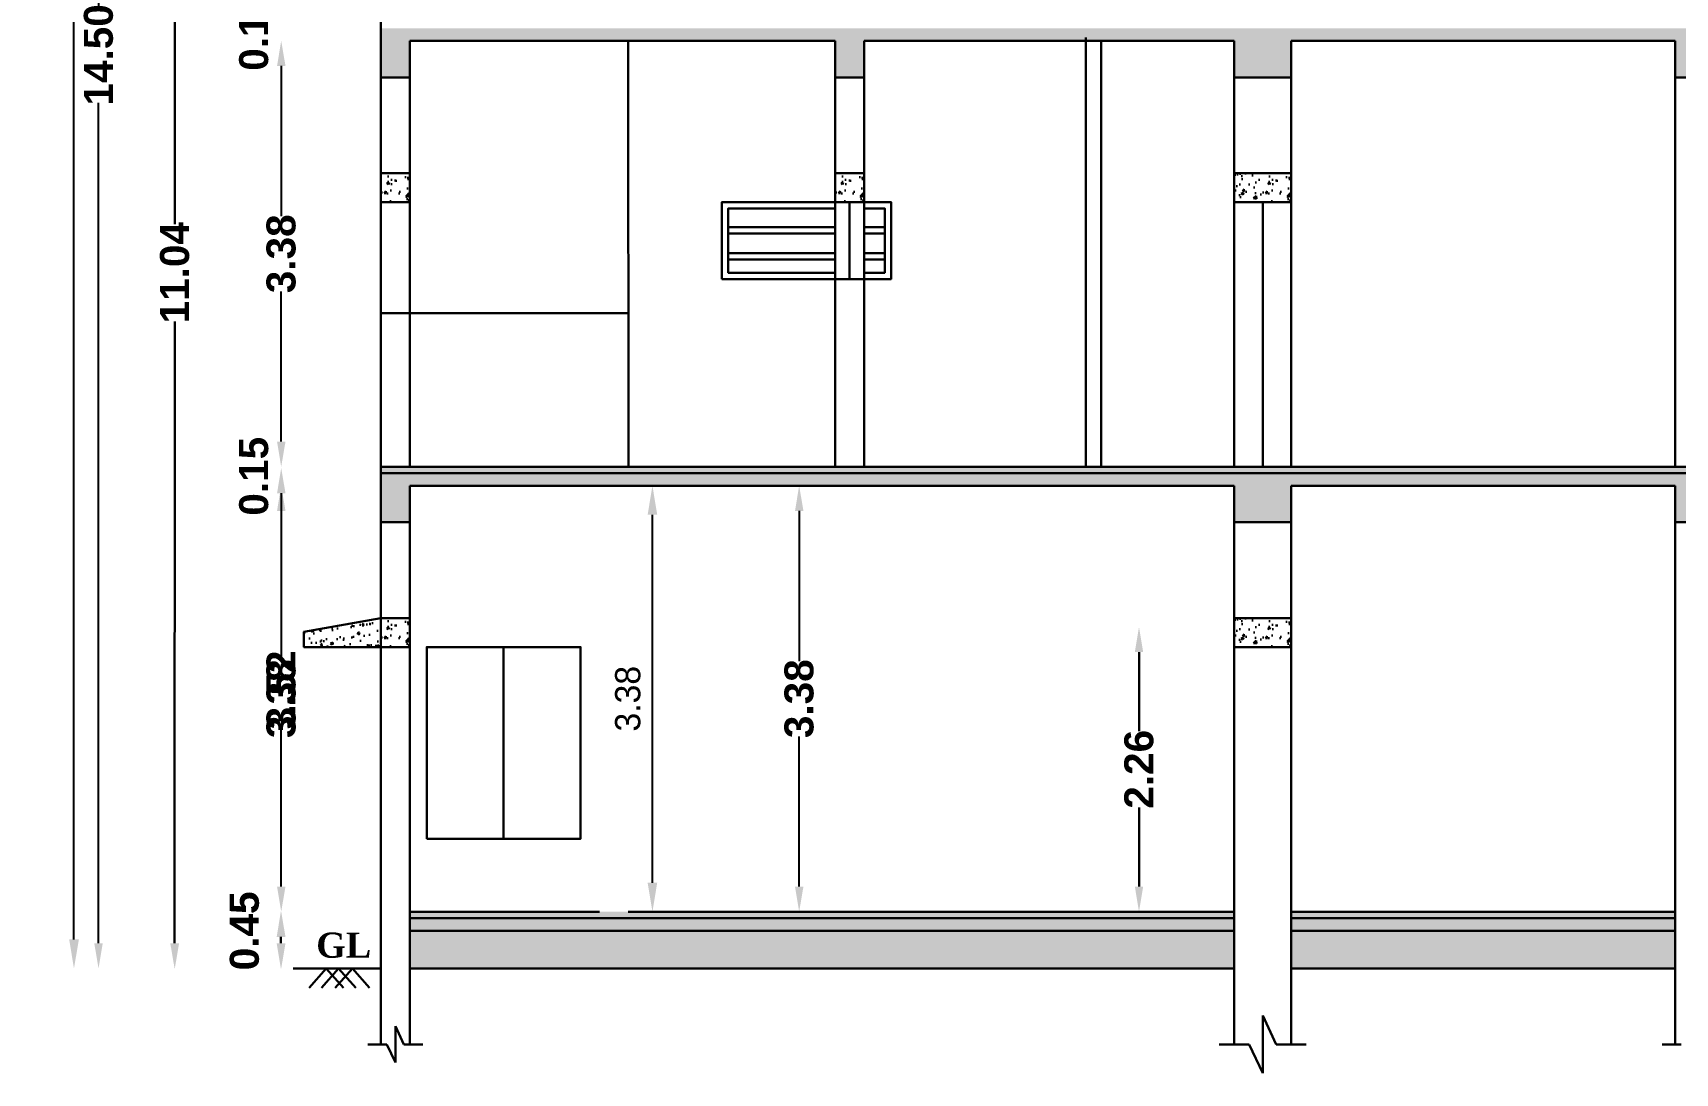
# Model space of a CAD drawing. Header units: metres. Extents: x 515 to 706, y -4 to 163.
# Drawn here: x 561.09 to 574.12, y 123.4 to 131.65 of the extents above; entities that cross this region are included whole.
import ezdxf

# ---------------------------------------------------------------- set-up
doc = ezdxf.new("R2010")
doc.units = ezdxf.units.M
doc.header["$MEASUREMENT"] = 0
for name, color, linetype in [('BLK_1_FLR_0_AC_ROOM_1', 3, 'Continuous'), ('BLK_1_FLR_0_KITCHEN', 2, 'Continuous'), ('BLK_1_FLR_0_REGULAR_ROOM_1', 3, 'Continuous'), ('BLK_1_FLR_1_REGULAR_ROOM_1', 3, 'Continuous'), ('BLK_1_TOTAL_HEIGHT', 21, 'Continuous')]:
    doc.layers.add(name, color=color, linetype=linetype)
for name, color, linetype, lineweight in [('BLK_1_FLR_0_BATH_HT', 4, 'Continuous', 30), ('BLK_1_HT_OF_BLDG', 4, 'Continuous', 30), ('BLK_1_PLINTH_HEIGHT', 4, 'Continuous', 30)]:
    doc.layers.add(name, color=color, linetype=linetype, lineweight=lineweight)
doc.styles.add('working', font='arialbd.ttf', dxfattribs={"height": 0.23})
doc.dimstyles.new('new model', dxfattribs={"dimtxt": 0.23, "dimasz": 0.2, "dimexe": 0.1, "dimexo": 0.1, "dimgap": 0, "dimtad": 0, "dimzin": 1, "dimdsep": 46, "dimtxsty": 'working', "dimcen": 0.09, "dimse1": 1, "dimse2": 1, "dimclrd": 256, "dimclrt": 256, "dimadec": 1, "dimazin": 0, "dimtfac": 1, "dimtofl": 0, "dimtmove": 0, "dimatfit": 3, "dimfxl": 0, "dimtolj": 1, "dimtzin": 0, "dimlwd": -1, "dimlwe": -1, "dimarcsym": 0})
doc.dimstyles.new('Standard$0', dxfattribs={"dimtxt": 0.2, "dimasz": 0.23, "dimexe": 0.1805, "dimexo": 0.0625, "dimgap": 0.0955, "dimtad": 1, "dimzin": 0, "dimdsep": 46, "dimtxsty": 'Standard', "dimcen": 0, "dimdle": 440, "dimse1": 1, "dimse2": 1, "dimclrd": 256, "dimclrt": 256, "dimadec": 0, "dimazin": 0, "dimtfac": 1, "dimtofl": 0, "dimtmove": 0, "dimatfit": 3, "dimfxl": 0, "dimtolj": 1, "dimarcsym": 0})

# ---------------------------------------------------------------- blocks, each defined once
blk = doc.blocks.new('*D165')
at = {"layer": 'BLK_1_HT_OF_BLDG'}
for p, q in [((562.22, 135.066), (562.219, 130.132)), ((562.218, 124.426), (562.219, 129.36))]:
    blk.add_line(p, q, dxfattribs=at)
at = {"layer": 'BLK_1_HT_OF_BLDG', "lineweight": 40}
for points in [[(562.187, 135.066), (562.254, 135.066), (562.22, 135.266)], [(562.184, 124.426), (562.251, 124.426), (562.218, 124.226)]]:
    blk.add_solid(points, dxfattribs=at)
at = {"layer": 'Defpoints', "color": 0, "lineweight": 40}
for p in [(562.22, 135.266), (563.855, 135.266), (563.852, 124.226)]:
    blk.add_point(p, dxfattribs=at)
at = {"layer": 'BLK_1_HT_OF_BLDG', "insert": (562.219, 129.746), "char_height": 0.23, "attachment_point": 5, "rotation": 89.9864, "style": 'working'}
blk.add_mtext('\\A1;11.04', dxfattribs=at)
blk = doc.blocks.new('*D166')
at = {"layer": 'BLK_1_PLINTH_HEIGHT'}
blk.add_line((563.061, 124.426), (563.061, 124.476), dxfattribs=at)
at = {"layer": 'BLK_1_PLINTH_HEIGHT', "lineweight": 40}
for points in [[(563.028, 124.476), (563.095, 124.476), (563.061, 124.676)], [(563.028, 124.426), (563.095, 124.426), (563.061, 124.226)]]:
    blk.add_solid(points, dxfattribs=at)
at = {"layer": 'Defpoints', "color": 0, "lineweight": 40}
for p in [(563.061, 124.676), (563.189, 124.676), (563.189, 124.226)]:
    blk.add_point(p, dxfattribs=at)
at = {"layer": 'BLK_1_PLINTH_HEIGHT', "lineweight": 30, "insert": (562.773, 124.523), "char_height": 0.23, "attachment_point": 5, "rotation": 90, "style": 'working'}
blk.add_mtext('\\A1;0.45', dxfattribs=at)
blk = doc.blocks.new('*D88')
at = {"layer": 'BLK_1_FLR_1_REGULAR_ROOM_1'}
for p, q in [((563.064, 131.386), (563.064, 130.195)), ((563.064, 128.406), (563.064, 129.596))]:
    blk.add_line(p, q, dxfattribs=at)
at = {"layer": 'BLK_1_FLR_1_REGULAR_ROOM_1', "lineweight": 40}
for points in [[(563.031, 131.386), (563.097, 131.386), (563.064, 131.586)], [(563.031, 128.406), (563.097, 128.406), (563.064, 128.206)]]:
    blk.add_solid(points, dxfattribs=at)
at = {"layer": 'Defpoints', "color": 0, "lineweight": 40}
for p in [(563.064, 131.586), (563.852, 131.586), (563.852, 128.206)]:
    blk.add_point(p, dxfattribs=at)
at = {"layer": 'BLK_1_FLR_1_REGULAR_ROOM_1', "lineweight": 35, "insert": (563.064, 129.896), "char_height": 0.23, "attachment_point": 5, "rotation": 90, "style": 'working'}
blk.add_mtext('\\A1;3.38', dxfattribs=at)
blk = doc.blocks.new('*D93')
at = {"layer": 'BLK_1_FLR_0_KITCHEN', "lineweight": -2}
blk.add_line((566.009, 124.906), (566.009, 127.826), dxfattribs=at)
at = {"layer": 'BLK_1_FLR_0_KITCHEN', "lineweight": 40}
for points in [[(565.971, 127.826), (566.047, 127.826), (566.009, 128.056)], [(565.971, 124.906), (566.047, 124.906), (566.009, 124.676)]]:
    blk.add_solid(points, dxfattribs=at)
at = {"layer": 'Defpoints', "color": 0, "lineweight": 40}
for p in [(564.085, 128.056), (566.009, 128.056), (564.085, 124.676)]:
    blk.add_point(p, dxfattribs=at)
at = {"layer": 'BLK_1_FLR_0_KITCHEN', "lineweight": 30, "insert": (565.814, 126.366), "char_height": 0.2, "attachment_point": 5, "rotation": 90}
blk.add_mtext('\\A1;3.38', dxfattribs=at)
blk = doc.blocks.new('*D94')
at = {"layer": 'BLK_1_FLR_0_AC_ROOM_1'}
for p, q in [((567.173, 127.856), (567.173, 126.665)), ((567.173, 124.876), (567.173, 126.066))]:
    blk.add_line(p, q, dxfattribs=at)
at = {"layer": 'BLK_1_FLR_0_AC_ROOM_1', "lineweight": 40}
for points in [[(567.14, 127.856), (567.207, 127.856), (567.173, 128.056)], [(567.14, 124.876), (567.207, 124.876), (567.173, 124.676)]]:
    blk.add_solid(points, dxfattribs=at)
at = {"layer": 'Defpoints', "color": 0, "lineweight": 40}
for p in [(567.173, 128.056), (567.961, 128.056), (567.961, 124.676)]:
    blk.add_point(p, dxfattribs=at)
at = {"layer": 'BLK_1_FLR_0_AC_ROOM_1', "lineweight": 35, "insert": (567.173, 126.366), "char_height": 0.23, "attachment_point": 5, "rotation": 90, "style": 'working'}
blk.add_mtext('\\A1;3.38', dxfattribs=at)
blk = doc.blocks.new('*D102')
at = {"layer": 'BLK_1_FLR_0_BATH_HT'}
for p, q in [((569.869, 126.736), (569.869, 126.109)), ((569.869, 124.876), (569.869, 125.503))]:
    blk.add_line(p, q, dxfattribs=at)
at = {"layer": 'BLK_1_FLR_0_BATH_HT', "lineweight": 40}
for points in [[(569.836, 126.736), (569.902, 126.736), (569.869, 126.936)], [(569.836, 124.876), (569.902, 124.876), (569.869, 124.676)]]:
    blk.add_solid(points, dxfattribs=at)
at = {"layer": 'Defpoints', "color": 0, "lineweight": 40}
for p in [(569.869, 126.936), (570.625, 126.936), (570.625, 124.676)]:
    blk.add_point(p, dxfattribs=at)
at = {"layer": 'BLK_1_FLR_0_BATH_HT', "insert": (569.869, 125.806), "char_height": 0.23, "attachment_point": 5, "rotation": 90, "style": 'working'}
blk.add_mtext('\\A1;2.26', dxfattribs=at)
blk = doc.blocks.new('*D257')
at = {"layer": 'BLK_1_TOTAL_HEIGHT', "lineweight": -2}
blk.add_line((561.42, 124.456), (561.42, 140.104), dxfattribs=at)
at = {"layer": 'BLK_1_TOTAL_HEIGHT', "lineweight": 40}
for points in [[(561.382, 140.104), (561.459, 140.104), (561.42, 140.334)], [(561.382, 124.456), (561.459, 124.456), (561.42, 124.226)]]:
    blk.add_solid(points, dxfattribs=at)
at = {"layer": 'Defpoints', "color": 0, "lineweight": 40}
for p in [(561.42, 140.334), (563.061, 140.334), (563.061, 124.226)]:
    blk.add_point(p, dxfattribs=at)
at = {"layer": 'BLK_1_TOTAL_HEIGHT', "insert": (561.225, 132.28), "char_height": 0.2, "attachment_point": 5, "rotation": 90}
blk.add_mtext('\\A1;16.11', dxfattribs=at)
blk = doc.blocks.new('*D545')
for p, q in [((562.22, 135.066), (562.22, 130.131)), ((562.22, 124.426), (562.22, 129.36))]:
    blk.add_line(p, q)
at = {"lineweight": 40}
for points in [[(562.187, 135.066), (562.254, 135.066), (562.22, 135.266)], [(562.187, 124.426), (562.254, 124.426), (562.22, 124.226)]]:
    blk.add_solid(points, dxfattribs=at)
at = {"layer": 'Defpoints', "color": 0, "lineweight": 40}
for p in [(563.855, 135.266), (562.22, 124.226), (563.625, 124.226)]:
    blk.add_point(p, dxfattribs=at)
at = {"lineweight": 30, "insert": (562.22, 129.746), "char_height": 0.23, "attachment_point": 5, "rotation": 90, "style": 'working'}
blk.add_mtext('\\A1;11.04', dxfattribs=at)
blk = doc.blocks.new('*D546')
blk.add_line((563.064, 124.426), (563.064, 124.476))
at = {"lineweight": 40}
for points in [[(563.031, 124.476), (563.098, 124.476), (563.064, 124.676)], [(563.031, 124.426), (563.098, 124.426), (563.064, 124.226)]]:
    blk.add_solid(points, dxfattribs=at)
at = {"layer": 'Defpoints', "color": 0, "lineweight": 40}
for p in [(563.064, 124.676), (563.855, 124.676), (563.855, 124.226)]:
    blk.add_point(p, dxfattribs=at)
at = {"lineweight": 30, "insert": (562.773, 124.525), "char_height": 0.23, "attachment_point": 5, "rotation": 90, "style": 'working'}
blk.add_mtext('\\A1;0.45', dxfattribs=at)
blk = doc.blocks.new('*D547')
for p, q in [((563.064, 127.856), (563.064, 126.665)), ((563.064, 124.876), (563.064, 126.066))]:
    blk.add_line(p, q)
at = {"lineweight": 40}
for points in [[(563.031, 127.856), (563.098, 127.856), (563.064, 128.056)], [(563.031, 124.876), (563.098, 124.876), (563.064, 124.676)]]:
    blk.add_solid(points, dxfattribs=at)
at = {"layer": 'Defpoints', "color": 0, "lineweight": 40}
for p in [(563.064, 128.056), (563.855, 128.056), (563.855, 124.676)]:
    blk.add_point(p, dxfattribs=at)
at = {"lineweight": 30, "insert": (563.064, 126.366), "char_height": 0.23, "attachment_point": 5, "rotation": 90, "style": 'working'}
blk.add_mtext('\\A1;3.38', dxfattribs=at)
blk = doc.blocks.new('*D548')
for p, q in [((563.064, 128.406), (563.064, 128.606)), ((563.064, 127.856), (563.064, 127.656))]:
    blk.add_line(p, q)
at = {"lineweight": 40}
for points in [[(563.031, 128.406), (563.098, 128.406), (563.064, 128.206)], [(563.031, 127.856), (563.098, 127.856), (563.064, 128.056)]]:
    blk.add_solid(points, dxfattribs=at)
at = {"layer": 'Defpoints', "color": 0, "lineweight": 40}
for p in [(563.064, 128.206), (563.855, 128.206), (563.855, 128.056)]:
    blk.add_point(p, dxfattribs=at)
at = {"lineweight": 30, "insert": (562.847, 128.131), "char_height": 0.23, "attachment_point": 5, "rotation": 90, "style": 'working'}
blk.add_mtext('\\A1;0.15', dxfattribs=at)
blk = doc.blocks.new('*D549')
for p, q in [((563.064, 131.386), (563.064, 130.195)), ((563.064, 128.406), (563.064, 129.596))]:
    blk.add_line(p, q)
at = {"lineweight": 40}
for points in [[(563.031, 131.386), (563.098, 131.386), (563.064, 131.586)], [(563.031, 128.406), (563.098, 128.406), (563.064, 128.206)]]:
    blk.add_solid(points, dxfattribs=at)
at = {"layer": 'Defpoints', "color": 0, "lineweight": 40}
for p in [(563.064, 131.586), (563.855, 131.586), (563.855, 128.206)]:
    blk.add_point(p, dxfattribs=at)
at = {"lineweight": 30, "insert": (563.064, 129.896), "char_height": 0.23, "attachment_point": 5, "rotation": 90, "style": 'working'}
blk.add_mtext('\\A1;3.38', dxfattribs=at)
blk = doc.blocks.new('*D550')
for p, q in [((563.064, 131.936), (563.064, 132.136)), ((563.064, 131.386), (563.064, 131.186))]:
    blk.add_line(p, q)
at = {"lineweight": 40}
for points in [[(563.031, 131.936), (563.098, 131.936), (563.064, 131.736)], [(563.031, 131.386), (563.098, 131.386), (563.064, 131.586)]]:
    blk.add_solid(points, dxfattribs=at)
at = {"layer": 'Defpoints', "color": 0, "lineweight": 40}
for p in [(563.064, 131.736), (563.855, 131.736), (563.855, 131.586)]:
    blk.add_point(p, dxfattribs=at)
at = {"lineweight": 30, "insert": (562.847, 131.661), "char_height": 0.23, "attachment_point": 5, "rotation": 90, "style": 'working'}
blk.add_mtext('\\A1;0.15', dxfattribs=at)
blk = doc.blocks.new('*D555')
for p, q in [((561.615, 138.523), (561.615, 131.856)), ((561.615, 124.426), (561.615, 131.093))]:
    blk.add_line(p, q)
at = {"lineweight": 40}
for points in [[(561.581, 138.523), (561.648, 138.523), (561.615, 138.723)], [(561.581, 124.426), (561.648, 124.426), (561.615, 124.226)]]:
    blk.add_solid(points, dxfattribs=at)
at = {"layer": 'Defpoints', "color": 0, "lineweight": 40}
for p in [(590.039, 138.723), (561.615, 124.226), (590.039, 124.226)]:
    blk.add_point(p, dxfattribs=at)
at = {"lineweight": 30, "insert": (561.615, 131.474), "char_height": 0.23, "attachment_point": 5, "rotation": 90, "style": 'working'}
blk.add_mtext('\\A1;14.50', dxfattribs=at)
blk = doc.blocks.new('*D889')
at = {"layer": 'BLK_1_FLR_0_REGULAR_ROOM_1'}
for p, q in [((563.064, 127.996), (563.064, 126.734)), ((563.064, 124.876), (563.064, 126.137))]:
    blk.add_line(p, q, dxfattribs=at)
at = {"layer": 'BLK_1_FLR_0_REGULAR_ROOM_1', "lineweight": 40}
for points in [[(563.031, 127.996), (563.098, 127.996), (563.064, 128.196)], [(563.031, 124.876), (563.098, 124.876), (563.064, 124.676)]]:
    blk.add_solid(points, dxfattribs=at)
at = {"layer": 'Defpoints', "color": 0, "lineweight": 40}
for p in [(563.064, 128.196), (563.064, 128.196), (563.064, 124.676)]:
    blk.add_point(p, dxfattribs=at)
at = {"layer": 'BLK_1_FLR_0_REGULAR_ROOM_1', "insert": (563.064, 126.436), "char_height": 0.23, "attachment_point": 5, "rotation": 90, "style": 'working'}
blk.add_mtext('\\A1;3.52', dxfattribs=at)

msp = doc.modelspace()

# ---------------------------------------------------------------- hatches: boundary and pattern name
at = {"lineweight": 30}
h = msp.add_hatch(dxfattribs=at)
h.set_pattern_fill('AR-CONC', color=256, scale=0.001, style=0)
h.set_pattern_definition([(50, (38.37423, -55.26295), (0.18218467, -0.015939086), [0.01905, -0.20955]), (355, (38.37423, -55.26295), (-0.03524342, 0.191056845), [0.01524, -0.167640584]), (100.451445, (38.38941, -55.26428), (0.146941247, 0.17511775), [0.01619001, -0.178090245]), (46.1842, (38.37423, -55.21215), (0.27107904, -0.04204233), [0.028575, -0.314325]), (96.63556, (38.39682, -55.21565), (0.23740413, 0.24742612), [0.02428502, -0.26713561]), (351.18415, (38.37423, -55.21215), (0.23740413, 0.24742612), [0.02285997, -0.25145973]), (21, (38.39963, -55.22485), (0.15161439, -0.1022652), [0.01905, -0.20955]), (326, (38.39963, -55.22485), (0.06180203, 0.184187966), [0.01524, -0.16764]), (71.451445, (38.41226, -55.23337), (0.21341642, 0.08192277), [0.01619001, -0.17808994]), (37.5, (38.37423, -55.26295), (0.003088603, 0.084555039), [0, -0.165608, 0, -0.17018, 0, -0.168275]), (7.5, (38.37423, -55.26295), (0.066819663, 0.100180575), [0, -0.097028, 0, -0.161798, 0, -0.064135]), (327.5, (38.31759, -55.26295), (0.135590595, -0.005728744), [0, -0.0635, 0, -0.19812, 0, -0.26289]), (317.5, (38.29219, -55.26295), (0.148129181, 0.02542649), [0, -0.08255, 0, -0.131572, 0, -0.18669])])
h.paths.add_polyline_path([(581.62917, 131.58569), (585.92234, 131.58569), (585.92234, 131.29569), (586.15251, 131.29569), (586.15251, 131.58569), (590.26239, 131.58569), (590.26239, 131.29569), (590.49239, 131.29569), (590.49239, 131.58569), (592.77348, 131.58569), (593.00348, 131.58569), (594.79234, 131.58569), (594.79234, 131.29569), (595.0223, 131.29569), (595.0223, 131.68569), (563.8546, 131.68569), (563.8546, 131.29569), (564.0846, 131.29569), (564.0846, 131.58569), (565.58777, 131.58569), (565.81777, 131.58569), (567.45835, 131.58569), (567.45835, 131.29569), (567.68835, 131.29569), (567.68835, 131.58569), (570.62493, 131.58569), (570.62493, 131.29569), (571.07526, 131.29569), (571.07526, 131.58569), (574.12222, 131.58569), (574.12222, 131.29569), (574.35239, 131.29569), (574.35239, 131.58569), (575.89221, 131.58569), (576.12237, 131.58569), (576.8755, 131.58569), (576.8755, 131.29569), (577.10566, 131.29569), (577.10566, 131.58569), (581.399, 131.58569), (581.399, 131.29569), (581.62917, 131.29569)])
h = msp.add_hatch(dxfattribs=at)
h.set_pattern_fill('AR-CONC', color=256, scale=0.001, style=0)
h.set_pattern_definition([(50, (38.37423, -55.41794), (0.18218467, -0.015939086), [0.01905, -0.20955]), (355, (38.37423, -55.41794), (-0.03524342, 0.191056845), [0.01524, -0.167640584]), (100.451445, (38.38941, -55.41927), (0.146941247, 0.17511775), [0.01619001, -0.178090245]), (46.1842, (38.37423, -55.36714), (0.27107904, -0.04204233), [0.028575, -0.314325]), (96.63556, (38.39682, -55.37064), (0.23740413, 0.24742612), [0.02428502, -0.26713561]), (351.18415, (38.37423, -55.36714), (0.23740413, 0.24742612), [0.02285997, -0.25145973]), (21, (38.39963, -55.37984), (0.15161439, -0.1022652), [0.01905, -0.20955]), (326, (38.39963, -55.37984), (0.06180203, 0.184187966), [0.01524, -0.16764]), (71.451445, (38.41226, -55.38836), (0.21341642, 0.08192277), [0.01619001, -0.17808994]), (37.5, (38.37423, -55.41794), (0.003088603, 0.084555039), [0, -0.165608, 0, -0.17018, 0, -0.168275]), (7.5, (38.37423, -55.41794), (0.066819663, 0.100180575), [0, -0.097028, 0, -0.161798, 0, -0.064135]), (327.5, (38.31759, -55.41794), (0.135590595, -0.005728744), [0, -0.0635, 0, -0.19812, 0, -0.26289]), (317.5, (38.29219, -55.41794), (0.148129181, 0.02542649), [0, -0.08255, 0, -0.131572, 0, -0.18669])])
h.paths.add_polyline_path([(563.8546, 130.30569), (564.0846, 130.30569), (564.0846, 130.53569), (563.8546, 130.53569)])
h = msp.add_hatch(dxfattribs=at)
h.set_pattern_fill('AR-CONC', color=256, scale=0.001, style=0)
h.set_pattern_definition([(50, (41.97798, -55.41794), (0.18218467, -0.015939086), [0.01905, -0.20955]), (355, (41.97798, -55.41794), (-0.03524342, 0.191056845), [0.01524, -0.167640584]), (100.451445, (41.99316, -55.41927), (0.146941247, 0.17511775), [0.01619001, -0.178090245]), (46.1842, (41.97798, -55.36714), (0.27107904, -0.04204233), [0.028575, -0.314325]), (96.63556, (42.00057, -55.37064), (0.23740413, 0.24742612), [0.02428502, -0.26713561]), (351.18415, (41.97798, -55.36714), (0.23740413, 0.24742612), [0.02285997, -0.25145973]), (21, (42.00338, -55.37984), (0.15161439, -0.1022652), [0.01905, -0.20955]), (326, (42.00338, -55.37984), (0.06180203, 0.184187966), [0.01524, -0.16764]), (71.451445, (42.01602, -55.38836), (0.21341642, 0.08192277), [0.01619001, -0.17808994]), (37.5, (41.97798, -55.41794), (0.003088603, 0.084555039), [0, -0.165608, 0, -0.17018, 0, -0.168275]), (7.5, (41.97798, -55.41794), (0.066819663, 0.100180575), [0, -0.097028, 0, -0.161798, 0, -0.064135]), (327.5, (41.92134, -55.41794), (0.135590595, -0.005728744), [0, -0.0635, 0, -0.19812, 0, -0.26289]), (317.5, (41.89594, -55.41794), (0.148129181, 0.02542649), [0, -0.08255, 0, -0.131572, 0, -0.18669])])
h.paths.add_polyline_path([(567.45835, 130.30569), (567.68835, 130.30569), (567.68835, 130.53569), (567.45835, 130.53569)])
h = msp.add_hatch(dxfattribs=at)
h.set_pattern_fill('AR-CONC', color=256, scale=0.001, style=0)
h.set_pattern_definition([(50, (45.36489, -55.41794), (0.18218467, -0.015939086), [0.01905, -0.20955]), (355, (45.36489, -55.41794), (-0.03524342, 0.191056845), [0.01524, -0.167640584]), (100.451445, (45.38007, -55.41927), (0.146941247, 0.17511775), [0.01619001, -0.178090245]), (46.1842, (45.3649, -55.36714), (0.27107904, -0.04204233), [0.028575, -0.314325]), (96.63556, (45.38748, -55.37064), (0.23740413, 0.24742612), [0.02428502, -0.26713561]), (351.18415, (45.3649, -55.36714), (0.23740413, 0.24742612), [0.02285997, -0.25145973]), (21, (45.39029, -55.37984), (0.15161439, -0.1022652), [0.01905, -0.20955]), (326, (45.39029, -55.37984), (0.06180203, 0.184187966), [0.01524, -0.16764]), (71.451445, (45.40292, -55.38836), (0.21341642, 0.08192277), [0.01619001, -0.17808994]), (37.5, (45.36489, -55.41794), (0.003088603, 0.084555039), [0, -0.165608, 0, -0.17018, 0, -0.168275]), (7.5, (45.36489, -55.41794), (0.066819663, 0.100180575), [0, -0.097028, 0, -0.161798, 0, -0.064135]), (327.5, (45.30825, -55.41794), (0.135590595, -0.005728744), [0, -0.0635, 0, -0.19812, 0, -0.26289]), (317.5, (45.28285, -55.41794), (0.148129181, 0.02542649), [0, -0.08255, 0, -0.131572, 0, -0.18669])])
h.paths.add_polyline_path([(570.62493, 130.30569), (571.07526, 130.30569), (571.07526, 130.53569), (570.62493, 130.53569)])
h = msp.add_hatch(color=256, dxfattribs=at)
h.dxf.hatch_style = 1
h.paths.add_polyline_path([(590.49239, 128.15569), (590.49239, 128.20569), (563.8546, 128.20569), (563.8546, 128.15569)])
h.paths.add_polyline_path([(594.79234, 128.20569), (594.79234, 128.15569), (595.0223, 128.15569), (595.0223, 128.20569)])
h = msp.add_hatch(dxfattribs=at)
h.set_pattern_fill('AR-CONC', color=256, scale=0.001, style=0)
h.set_pattern_definition([(50, (38.37423, -13.13469), (0.18218467, -0.015939086), [0.01905, -0.20955]), (355, (38.37423, -13.13469), (-0.03524342, 0.191056845), [0.01524, -0.167640584]), (100.451445, (38.38941, -13.13602), (0.146941247, 0.17511775), [0.01619001, -0.178090245]), (46.1842, (38.37423, -13.08389), (0.27107904, -0.04204233), [0.028575, -0.314325]), (96.63556, (38.39682, -13.0874), (0.23740413, 0.24742612), [0.02428502, -0.26713561]), (351.18415, (38.37423, -13.0839), (0.23740413, 0.24742612), [0.02285997, -0.25145973]), (21, (38.39963, -13.09659), (0.15161439, -0.1022652), [0.01905, -0.20955]), (326, (38.39963, -13.09659), (0.06180203, 0.184187966), [0.01524, -0.16764]), (71.451445, (38.41226, -13.10511), (0.21341642, 0.08192277), [0.01619001, -0.17808994]), (37.5, (38.37423, -13.13469), (0.003088603, 0.084555039), [0, -0.165608, 0, -0.17018, 0, -0.168275]), (7.5, (38.37423, -13.13469), (0.066819663, 0.100180575), [0, -0.097028, 0, -0.161798, 0, -0.064135]), (327.5, (38.31759, -13.13469), (0.135590595, -0.005728744), [0, -0.0635, 0, -0.19812, 0, -0.26289]), (317.5, (38.29219, -13.13469), (0.148129181, 0.02542649), [0, -0.08255, 0, -0.131572, 0, -0.18669])])
h.paths.add_polyline_path([(594.79234, 128.15569), (594.79234, 127.76569), (595.0223, 127.76569), (595.0223, 128.15569)])
h.paths.add_polyline_path([(590.49239, 127.76569), (590.49239, 128.15569), (563.8546, 128.15569), (563.8546, 127.76569), (564.0846, 127.76569), (564.0846, 128.05569), (565.58777, 128.05569), (565.81777, 128.05569), (567.45835, 128.05569), (567.68835, 128.05569), (570.62493, 128.05569), (570.62493, 127.76569), (571.07526, 127.76569), (571.07526, 128.05569), (574.12222, 128.05569), (574.12222, 127.76569), (574.35239, 127.76569), (574.35239, 128.05569), (590.26239, 128.05569), (590.26239, 127.76569)])
h = msp.add_hatch(dxfattribs=at)
h.set_pattern_fill('AR-CONC', color=256, scale=0.001, style=0)
h.set_pattern_definition([(50, (-1019.51263, 105.30824), (0.182184669, -0.015939086), [0.01905, -0.20955]), (355, (-1019.51263, 105.30824), (-0.035243421, 0.191056845), [0.01524, -0.167640584]), (100.451445, (-1019.49745, 105.30691), (0.146941247, 0.175117752), [0.016190009, -0.178090245]), (46.1842, (-1019.51263, 105.35904), (0.27107904, -0.042042328), [0.028575, -0.314325]), (96.635558, (-1019.49004, 105.35554), (0.237404134, 0.247426125), [0.024285023, -0.26713561]), (351.184151, (-1019.51263, 105.35904), (0.237404134, 0.247426125), [0.022859967, -0.25145973]), (21, (-1019.48723, 105.34634), (0.151614391, -0.102265198), [0.01905, -0.20955]), (326, (-1019.48723, 105.34634), (0.061802028, 0.184187966), [0.01524, -0.16764]), (71.451445, (-1019.4746, 105.33782), (0.21341642, 0.081922769), [0.016190009, -0.178089938]), (37.5, (-1019.51263, 105.30824), (0.0030886033, 0.084555039), [0, -0.165608, 0, -0.17018, 0, -0.168275]), (7.5, (-1019.51263, 105.30824), (0.0668196625, 0.100180575), [0, -0.097028, 0, -0.161798, 0, -0.064135]), (327.5, (-1019.56927, 105.30824), (0.1355905952, -0.005728744), [0, -0.0635, 0, -0.19812, 0, -0.26289]), (317.5, (-1019.59467, 105.30824), (0.148129181, 0.025426491), [0, -0.08255, 0, -0.131572, 0, -0.18669])])
h.paths.add_polyline_path([(563.85433, 126.77569), (563.85433, 127.00564), (563.2446, 126.89569), (563.2446, 126.77569)])
h = msp.add_hatch(dxfattribs=at)
h.set_pattern_fill('AR-CONC', color=256, scale=0.001, style=0)
h.set_pattern_definition([(50, (38.37423, -58.94794), (0.18218467, -0.015939086), [0.01905, -0.20955]), (355, (38.37423, -58.94794), (-0.03524342, 0.191056845), [0.01524, -0.167640584]), (100.451445, (38.38941, -58.94927), (0.146941247, 0.17511775), [0.01619001, -0.178090245]), (46.1842, (38.37423, -58.89714), (0.27107904, -0.04204233), [0.028575, -0.314325]), (96.63556, (38.39682, -58.90064), (0.23740413, 0.24742612), [0.02428502, -0.26713561]), (351.18415, (38.37423, -58.89714), (0.23740413, 0.24742612), [0.02285997, -0.25145973]), (21, (38.39963, -58.90984), (0.15161439, -0.1022652), [0.01905, -0.20955]), (326, (38.39963, -58.90984), (0.06180203, 0.184187966), [0.01524, -0.16764]), (71.451445, (38.41226, -58.91836), (0.21341642, 0.08192277), [0.01619001, -0.17808994]), (37.5, (38.37423, -58.94794), (0.003088603, 0.084555039), [0, -0.165608, 0, -0.17018, 0, -0.168275]), (7.5, (38.37423, -58.94794), (0.066819663, 0.100180575), [0, -0.097028, 0, -0.161798, 0, -0.064135]), (327.5, (38.31759, -58.94794), (0.135590595, -0.005728744), [0, -0.0635, 0, -0.19812, 0, -0.26289]), (317.5, (38.29219, -58.94794), (0.148129181, 0.02542649), [0, -0.08255, 0, -0.131572, 0, -0.18669])])
h.paths.add_polyline_path([(563.8546, 126.77569), (564.0846, 126.77569), (564.0846, 127.00569), (563.8546, 127.00569)])
h = msp.add_hatch(dxfattribs=at)
h.set_pattern_fill('AR-CONC', color=256, scale=0.001, style=0)
h.set_pattern_definition([(50, (45.36489, -58.94794), (0.18218467, -0.015939086), [0.01905, -0.20955]), (355, (45.36489, -58.94794), (-0.03524342, 0.191056845), [0.01524, -0.167640584]), (100.451445, (45.38007, -58.94927), (0.146941247, 0.17511775), [0.01619001, -0.178090245]), (46.1842, (45.3649, -58.89714), (0.27107904, -0.04204233), [0.028575, -0.314325]), (96.63556, (45.38748, -58.90064), (0.23740413, 0.24742612), [0.02428502, -0.26713561]), (351.18415, (45.3649, -58.89714), (0.23740413, 0.24742612), [0.02285997, -0.25145973]), (21, (45.39029, -58.90984), (0.15161439, -0.1022652), [0.01905, -0.20955]), (326, (45.39029, -58.90984), (0.06180203, 0.184187966), [0.01524, -0.16764]), (71.451445, (45.40292, -58.91836), (0.21341642, 0.08192277), [0.01619001, -0.17808994]), (37.5, (45.36489, -58.94794), (0.003088603, 0.084555039), [0, -0.165608, 0, -0.17018, 0, -0.168275]), (7.5, (45.36489, -58.94794), (0.066819663, 0.100180575), [0, -0.097028, 0, -0.161798, 0, -0.064135]), (327.5, (45.30825, -58.94794), (0.135590595, -0.005728744), [0, -0.0635, 0, -0.19812, 0, -0.26289]), (317.5, (45.28285, -58.94794), (0.148129181, 0.02542649), [0, -0.08255, 0, -0.131572, 0, -0.18669])])
h.paths.add_polyline_path([(570.62493, 126.77569), (571.07526, 126.77569), (571.07526, 127.00569), (570.62493, 127.00569)])
h = msp.add_hatch(color=256, dxfattribs=at)
h.dxf.hatch_style = 1
h.paths.add_polyline_path([(564.0846, 124.67569), (564.0846, 124.62569), (565.81777, 124.62569), (565.81777, 124.67569)])
h.paths.add_polyline_path([(565.81777, 124.67569), (565.81777, 124.62569), (567.68835, 124.62569), (567.68835, 124.67569)])
h.paths.add_polyline_path([(567.68835, 124.67569), (567.68835, 124.62569), (570.62493, 124.62569), (570.62493, 124.67569)])
h.paths.add_polyline_path([(574.12222, 124.62569), (574.12222, 124.67569), (571.07526, 124.67569), (571.07526, 124.62569)])
h.paths.add_polyline_path([(575.89221, 124.62569), (575.89221, 124.67569), (574.35239, 124.67569), (574.35239, 124.62569)])
h.paths.add_polyline_path([(576.8755, 124.62569), (576.8755, 124.67569), (576.12237, 124.67569), (576.12237, 124.62569)])
h.paths.add_polyline_path([(577.10566, 124.67569), (577.10566, 124.62569), (581.399, 124.62569), (581.399, 124.67569)])
h.paths.add_polyline_path([(581.62917, 124.67569), (581.62917, 124.62569), (585.92234, 124.62569), (585.92234, 124.67569)])
h.paths.add_polyline_path([(590.49239, 124.67569), (590.49239, 124.62569), (592.77348, 124.62569), (592.77348, 124.67569)])
h.paths.add_polyline_path([(594.79234, 124.62569), (594.79234, 124.67569), (593.00348, 124.67569), (593.00348, 124.62569)])
h.paths.add_polyline_path([(590.26239, 124.62569), (590.26239, 124.67569), (586.15251, 124.67569), (586.15251, 124.62569)])
h = msp.add_hatch(dxfattribs=at)
h.set_pattern_fill('AR-CONC', color=256, scale=0.001, style=0)
h.set_pattern_definition([(50, (38.37423, -55.57293), (0.18218467, -0.015939086), [0.01905, -0.20955]), (355, (38.37423, -55.57293), (-0.03524342, 0.191056845), [0.01524, -0.167640584]), (100.451445, (38.38941, -55.57426), (0.146941247, 0.17511775), [0.01619001, -0.178090245]), (46.1842, (38.37423, -55.52213), (0.27107904, -0.04204233), [0.028575, -0.314325]), (96.63556, (38.39682, -55.52564), (0.23740413, 0.24742612), [0.02428502, -0.26713561]), (351.18415, (38.37423, -55.52213), (0.23740413, 0.24742612), [0.02285997, -0.25145973]), (21, (38.39963, -55.53483), (0.15161439, -0.1022652), [0.01905, -0.20955]), (326, (38.39963, -55.53483), (0.06180203, 0.184187966), [0.01524, -0.16764]), (71.451445, (38.41226, -55.54336), (0.21341642, 0.08192277), [0.01619001, -0.17808994]), (37.5, (38.37423, -55.572934), (0.003088603, 0.084555039), [0, -0.165608, 0, -0.17018, 0, -0.168275]), (7.5, (38.37423, -55.57293), (0.066819663, 0.100180575), [0, -0.097028, 0, -0.161798, 0, -0.064135]), (327.5, (38.31759, -55.572934), (0.135590595, -0.005728744), [0, -0.0635, 0, -0.19812, 0, -0.26289]), (317.5, (38.29219, -55.57293), (0.148129181, 0.02542649), [0, -0.08255, 0, -0.131572, 0, -0.18669])])
h.paths.add_polyline_path([(564.0846, 124.62569), (564.0846, 124.52569), (565.81777, 124.52569), (565.81777, 124.62569)])
h.paths.add_polyline_path([(565.81777, 124.62569), (565.81777, 124.52569), (567.68835, 124.52569), (567.68835, 124.62569)])
h.paths.add_polyline_path([(567.68835, 124.62569), (567.68835, 124.52569), (570.62493, 124.52569), (570.62493, 124.62569)])
h.paths.add_polyline_path([(574.12222, 124.52569), (574.12222, 124.62569), (571.07526, 124.62569), (571.07526, 124.52569)])
h.paths.add_polyline_path([(574.35239, 124.62569), (574.35239, 124.52569), (575.89221, 124.52569), (575.89221, 124.62569)])
h.paths.add_polyline_path([(576.8755, 124.52569), (576.8755, 124.62569), (576.12237, 124.62569), (576.12237, 124.52569)])
h.paths.add_polyline_path([(581.399, 124.52569), (581.399, 124.62569), (577.10566, 124.62569), (577.10566, 124.52569)])
h.paths.add_polyline_path([(585.92234, 124.52569), (585.92234, 124.62569), (581.62917, 124.62569), (581.62917, 124.52569)])
h.paths.add_polyline_path([(590.26239, 124.52569), (590.26239, 124.62569), (586.15251, 124.62569), (586.15251, 124.52569)])
h.paths.add_polyline_path([(590.49239, 124.62569), (590.49239, 124.52569), (592.77348, 124.52569), (592.77348, 124.62569)])
h.paths.add_polyline_path([(594.79234, 124.52569), (594.79234, 124.62569), (593.00348, 124.62569), (593.00348, 124.52569)])
h = msp.add_hatch(dxfattribs=at)
h.set_pattern_fill('AR-SAND', color=256, scale=0.0025)
h.set_pattern_definition([(37.5, (38.37423, -55.57293), (-0.004000078, 0.12235331), [0, -0.09652, 0, -0.10795, 0, -0.1031875]), (7.5, (38.37423, -55.57293), (0.11238082, 0.179206275), [0, -0.05207, 0, -0.086995, 0, -0.0333375]), (327.5, (38.29612, -55.57293), (0.197748093, 0.000359296), [0, -0.03175, 0, -0.1143, 0, -0.149225]), (317.5, (38.29612, -55.57293), (0.190889113, 0.05573233), [0, -0.015875, 0, -0.07493, 0, -0.085725])])
h.paths.add_polyline_path([(594.79234, 124.52569), (593.00348, 124.52569), (593.00348, 124.22569), (594.79234, 124.22569)])
h.paths.add_polyline_path([(592.77348, 124.52569), (590.49239, 124.52569), (590.49239, 124.22569), (592.77348, 124.22569)])
h.paths.add_polyline_path([(585.92234, 124.52569), (581.62917, 124.52569), (581.62917, 124.22569), (585.92234, 124.22569)])
h.paths.add_polyline_path([(581.399, 124.52569), (577.10566, 124.52569), (577.10566, 124.22569), (581.399, 124.22569)])
h.paths.add_polyline_path([(576.8755, 124.52569), (576.12237, 124.52569), (576.12237, 124.22569), (576.8755, 124.22569)])
h.paths.add_polyline_path([(575.89221, 124.52569), (574.35239, 124.52569), (574.35239, 124.22569), (575.89221, 124.22569)])
h.paths.add_polyline_path([(574.12222, 124.52569), (571.07526, 124.52569), (571.07526, 124.22569), (574.12222, 124.22569)])
h.paths.add_polyline_path([(567.68835, 124.52569), (565.81777, 124.52569), (565.81777, 124.22569), (567.68835, 124.22569)])
h.paths.add_polyline_path([(565.81777, 124.52569), (564.0846, 124.52569), (564.0846, 124.22569), (565.81777, 124.22569)])
h.paths.add_polyline_path([(570.62493, 124.52569), (567.68835, 124.52569), (567.68835, 124.22569), (570.62493, 124.22569)])
h.paths.add_polyline_path([(590.26239, 124.22569), (590.26239, 124.52569), (586.15251, 124.52569), (586.15251, 124.22569)])

# ---------------------------------------------------------------- linework, layer by layer
for p, q in [((563.85433, 124.38069), (563.85433, 136.48569)), ((563.8546, 123.62373), (563.8546, 136.48569)), ((569.44793, 128.20569), (569.44793, 131.61242)), ((565.81777, 131.58569), (564.0846, 131.58569)), ((564.0846, 128.20569), (564.0846, 131.58569)), ((567.45835, 131.58569), (565.81777, 131.58569)), ((565.81783, 128.20569), (565.81777, 131.58569)), ((567.45835, 128.20569), (567.45835, 131.58569)), ((570.62493, 131.58569), (567.68835, 131.58569)), ((567.68835, 128.20569), (567.68835, 131.58569)), ((569.56793, 128.20569), (569.56793, 131.58569)), ((570.62493, 128.20569), (570.62493, 131.58569)), ((574.12222, 131.58569), (571.07526, 131.58569)), ((571.07526, 128.20569), (571.07526, 131.58569)), ((574.12222, 128.20569), (574.12222, 131.58569)), ((564.0846, 131.29569), (563.85433, 131.29569)), ((567.68835, 131.29569), (567.45835, 131.29569)), ((571.07526, 131.29569), (570.62493, 131.29569)), ((574.35239, 131.29569), (574.12222, 131.29569)), ((567.57335, 129.69569), (567.57335, 130.30569)), ((570.8501, 130.30569), (570.8501, 128.20569)), ((566.60981, 130.10736), (567.45835, 130.10736)), ((566.60981, 130.05736), (567.45835, 130.05736)), ((567.68835, 130.10736), (567.85163, 130.10736)), ((567.68835, 130.05736), (567.85163, 130.05736)), ((566.60981, 129.90062), (567.45835, 129.90062)), ((567.68835, 129.90062), (567.85163, 129.90062)), ((566.60981, 129.85062), (567.45835, 129.85062)), ((567.68835, 129.85062), (567.85163, 129.85062)), ((564.0846, 129.42569), (563.85433, 129.42569)), ((564.0846, 129.42569), (565.81783, 129.42569)), ((590.49239, 128.20569), (563.85433, 128.20569)), ((590.49239, 128.15569), (563.8546, 128.15569)), ((563.8546, 128.05569), (563.85433, 128.05569)), ((565.81777, 128.05569), (564.0846, 128.05569)), ((564.0846, 123.62373), (564.0846, 128.05569)), ((567.45835, 128.05569), (565.81777, 128.05569)), ((567.68835, 128.05569), (567.45835, 128.05569)), ((570.62493, 128.05569), (567.68835, 128.05569)), ((570.62493, 123.62373), (570.62493, 128.05569)), ((574.12222, 128.05569), (571.07526, 128.05569)), ((571.07526, 123.62373), (571.07526, 128.05569)), ((574.12222, 123.62373), (574.12222, 128.05569)), ((564.0846, 127.76569), (563.85433, 127.76569)), ((571.07526, 127.76569), (570.62493, 127.76569)), ((574.35239, 127.76569), (574.12222, 127.76569)), ((564.82862, 126.77569), (564.82862, 125.25569)), ((564.0846, 124.67569), (565.58777, 124.67569)), ((564.0846, 124.62569), (567.68835, 124.62569)), ((565.81777, 124.67569), (567.68835, 124.67569)), ((567.68835, 124.67569), (570.62493, 124.67569)), ((567.68835, 124.62569), (570.62493, 124.62569)), ((571.07526, 124.67569), (574.12222, 124.67569)), ((571.07526, 124.62569), (574.12222, 124.62569)), ((564.0846, 124.52569), (567.68835, 124.52569)), ((567.68835, 124.52569), (570.62493, 124.52569)), ((571.07526, 124.52569), (574.12222, 124.52569)), ((563.8546, 124.22569), (563.15866, 124.22569)), ((563.4218, 124.22569), (563.28461, 124.07345)), ((563.5196, 124.22569), (563.38241, 124.07345)), ((563.4218, 124.22569), (563.559, 124.07345)), ((563.62828, 124.22569), (563.49108, 124.07345)), ((563.5196, 124.22569), (563.6568, 124.07345)), ((563.62828, 124.22569), (563.76547, 124.07345)), ((564.0846, 124.22569), (565.81777, 124.22569)), ((565.81777, 124.22569), (567.68835, 124.22569)), ((570.8501, 123.39526), (570.8501, 123.8522)), ((570.95621, 123.62373), (570.8501, 123.8522)), ((563.96964, 123.47866), (563.96964, 123.76879)), ((564.03702, 123.62373), (563.96964, 123.76879)), ((563.75108, 123.62373), (563.90226, 123.62373)), ((563.96964, 123.47866), (563.90226, 123.62373)), ((564.03702, 123.62373), (564.18819, 123.62373)), ((570.50588, 123.62373), (570.74398, 123.62373)), ((570.8501, 123.39526), (570.74398, 123.62373)), ((570.95621, 123.62373), (571.19431, 123.62373)), ((574.01887, 123.62373), (574.17005, 123.62373))]:
    msp.add_line(p, q, dxfattribs=at)
at = {"lineweight": 30, "ltscale": 0.125}
for p, q in [((570.62493, 124.22569), (567.68835, 124.22569)), ((574.12222, 124.22569), (571.07526, 124.22569))]:
    msp.add_line(p, q, dxfattribs=at)
at = {"lineweight": 30}
for points in [[(563.8546, 130.30569), (564.0846, 130.30569), (564.0846, 130.53569), (563.8546, 130.53569)], [(567.45835, 130.30569), (567.68835, 130.30569), (567.68835, 130.53569), (567.45835, 130.53569)], [(570.62493, 130.30569), (571.07526, 130.30569), (571.07526, 130.53569), (570.62493, 130.53569)], [(566.55981, 129.69569), (567.90163, 129.69569), (567.90163, 130.30569), (566.55981, 130.30569)], [(567.45835, 129.69569), (567.68835, 129.69569), (567.68835, 130.30569), (567.45835, 130.30569)], [(563.8546, 126.77569), (564.0846, 126.77569), (564.0846, 127.00569), (563.8546, 127.00569)], [(570.62493, 126.77569), (571.07526, 126.77569), (571.07526, 127.00569), (570.62493, 127.00569)], [(564.21862, 125.25569), (565.43862, 125.25569), (565.43862, 126.77569), (564.21862, 126.77569)]]:
    msp.add_lwpolyline(points, close=True, dxfattribs=at)
for points in [[(567.45835, 130.25569), (566.60981, 130.25569), (566.60981, 129.74569), (567.45835, 129.74569)], [(567.68835, 129.74569), (567.85163, 129.74569), (567.85163, 130.25569), (567.68835, 130.25569)], [(590.49239, 128.15569), (563.8546, 128.15569), (563.8546, 128.20569), (590.49239, 128.20569)], [(563.8546, 126.77569), (563.2446, 126.77569), (563.2446, 126.89569), (563.8546, 127.00569)]]:
    msp.add_lwpolyline(points, dxfattribs=at)

# ---------------------------------------------------------------- texts
at = {"lineweight": 30, "insert": (563.55997, 124.40955), "char_height": 0.2, "attachment_point": 5}
msp.add_mtext('\\A1;{\\fTimes New Roman Baltic|b1|i0|c0|p18;GL}', dxfattribs=at)

# ---------------------------------------------------------------- dimensions: what is measured, and where the dimension line sits
at = {"lineweight": 30}
for base, p1, p2, angle, override, picture, middle in [((561.61478, 124.22569), (590.03902, 138.72251), (590.03902, 124.22569), 90, {"dimpost": '\\X'}, '*D555', (561.61478, 131.4741)), ((562.2203, 124.22569), (563.8546, 135.26569), (563.6246, 124.22569), 90, {"dimpost": '\\X', "dimtmove": 1}, '*D545', (562.2203, 129.74569)), ((563.06422, 131.73569), (563.8546, 131.58569), (563.8546, 131.73569), 270, {"dimpost": '\\X', "dimtmove": 2}, '*D550', (562.84679, 131.66069)), ((563.06422, 131.58569), (563.8546, 128.20569), (563.8546, 131.58569), 270, {"dimpost": '\\X', "dimtmove": 2}, '*D549', (563.06422, 129.89569)), ((563.06422, 128.20569), (563.8546, 128.05569), (563.8546, 128.20569), 270, {"dimpost": '\\X', "dimtmove": 2}, '*D548', (562.84679, 128.13069)), ((563.06422, 128.05569), (563.8546, 124.67569), (563.8546, 128.05569), 270, {"dimpost": '\\X', "dimtmove": 2}, '*D547', (563.06422, 126.36569))]:
    dim = msp.add_linear_dim(base=base, p1=p1, p2=p2, angle=angle, dimstyle='new model', override=override, dxfattribs=at)
    dim.commit()
    dim.dimension.update_dxf_attribs({"geometry": picture, "text_midpoint": middle})
dim = msp.add_linear_dim(base=(563.06422, 124.67569), p1=(563.8546, 124.22569), p2=(563.8546, 124.67569), angle=90, dimstyle='new model', override={"dimpost": '\\X', "dimtmove": 2}, dxfattribs=at)
dim.commit()
dim.dimension.update_dxf_attribs({"geometry": '*D546', "text_midpoint": (562.77334, 124.52478), "dimtype": 161})
at = {"layer": 'BLK_1_FLR_0_AC_ROOM_1', "color": 6, "lineweight": 35}
dim = msp.add_aligned_dim(p1=(567.96102, 124.67564), p2=(567.96102, 128.05564), distance=0.78776, dimstyle='new model', override={"dimpost": '\\X'}, dxfattribs=at)
dim.commit()
dim.dimension.update_dxf_attribs({"geometry": '*D94', "text_midpoint": (567.17326, 126.36564)})
at = {"layer": 'BLK_1_FLR_0_BATH_HT', "color": 3}
dim = msp.add_aligned_dim(p1=(570.62485, 124.67564), p2=(570.62485, 126.93564), distance=0.75585, dimstyle='new model', override={"dimpost": '\\X'}, dxfattribs=at)
dim.commit()
dim.dimension.update_dxf_attribs({"geometry": '*D102', "text_midpoint": (569.869, 125.80564)})
at = {"layer": 'BLK_1_FLR_0_KITCHEN', "lineweight": 30}
dim = msp.add_aligned_dim(p1=(564.08452, 124.67564), p2=(564.08452, 128.05564), distance=-1.9245, dimstyle='Standard$0', dxfattribs=at)
dim.commit()
dim.dimension.update_dxf_attribs({"geometry": '*D93', "text_midpoint": (565.81352, 126.36564)})
at = {"layer": 'BLK_1_FLR_0_REGULAR_ROOM_1', "color": 2}
dim = msp.add_aligned_dim(p1=(563.06422, 124.67569), p2=(563.06422, 128.19569), distance=0, dimstyle='new model', override={"dimpost": '\\X'}, dxfattribs=at)
dim.commit()
dim.dimension.update_dxf_attribs({"geometry": '*D889', "text_midpoint": (563.06422, 126.43569)})
at = {"layer": 'BLK_1_FLR_1_REGULAR_ROOM_1', "color": 2, "lineweight": 35}
dim = msp.add_aligned_dim(p1=(563.85189, 128.20564), p2=(563.85189, 131.58564), distance=0.78776, dimstyle='new model', override={"dimpost": '\\X'}, dxfattribs=at)
dim.commit()
dim.dimension.update_dxf_attribs({"geometry": '*D88', "text_midpoint": (563.06414, 129.89564)})
at = {"layer": 'BLK_1_HT_OF_BLDG', "color": 5}
dim = msp.add_aligned_dim(p1=(563.85189, 124.22564), p2=(563.85452, 135.26564), distance=1.63427, dimstyle='new model', override={"dimpost": '\\X'}, dxfattribs=at)
dim.commit()
dim.dimension.update_dxf_attribs({"geometry": '*D165', "text_midpoint": (562.21894, 129.74603)})
at = {"layer": 'BLK_1_PLINTH_HEIGHT', "color": 7, "lineweight": 30}
dim = msp.add_linear_dim(base=(563.06126, 124.67564), p1=(563.18909, 124.22564), p2=(563.18909, 124.67564), angle=90, dimstyle='new model', override={"dimpost": '\\X', "dimtmove": 2}, dxfattribs=at)
dim.commit()
dim.dimension.update_dxf_attribs({"geometry": '*D166', "text_midpoint": (562.77263, 124.52322), "dimtype": 161})
at = {"layer": 'BLK_1_TOTAL_HEIGHT'}
dim = msp.add_linear_dim(base=(561.42048, 140.33433), p1=(563.06126, 124.22564), p2=(563.06126, 140.33433), angle=90, dimstyle='Standard$0', dxfattribs=at)
dim.commit()
dim.dimension.update_dxf_attribs({"geometry": '*D257', "text_midpoint": (561.22498, 132.27999)})

doc.saveas('drawing.dxf')
